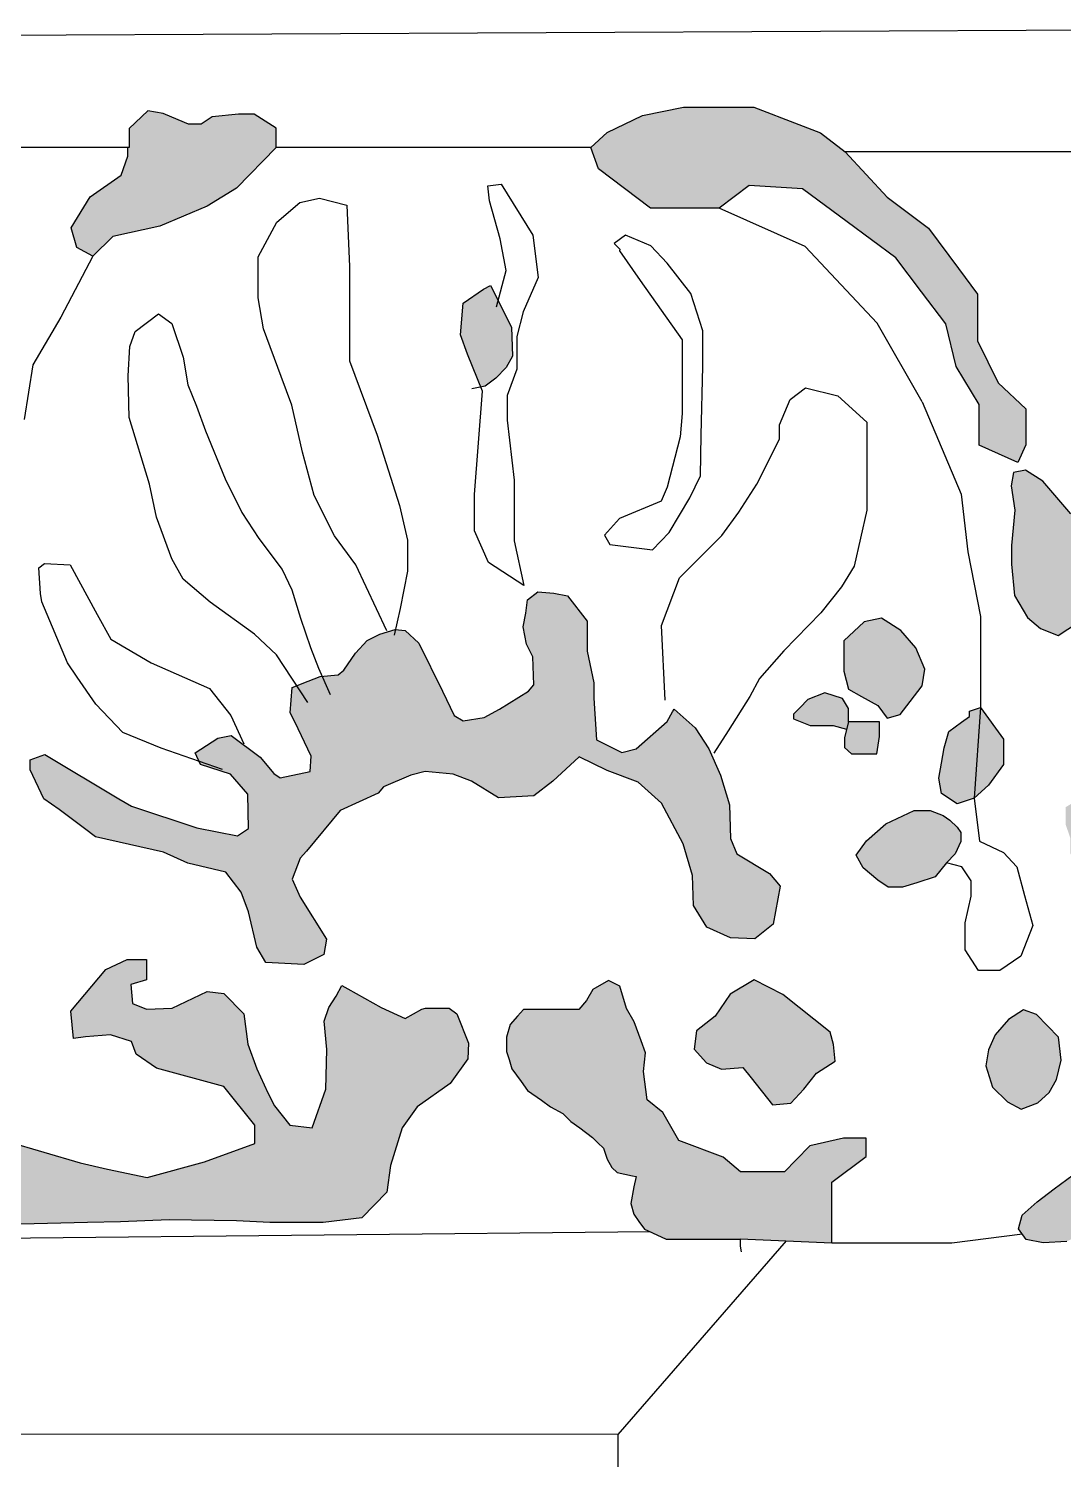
# Model space of a CAD drawing. Header units: millimetres. Extents: x 245 to 515, y 87 to 339.
# Drawn here: x 435.827 to 436.789, y 243.636 to 244.966 of the extents above; entities that cross this region are included whole.
import ezdxf

# ---------------------------------------------------------------- set-up
doc = ezdxf.new("R2010")
doc.units = ezdxf.units.MM
doc.layers.add('çziigi', color=10, linetype='Continuous')

msp = doc.modelspace()

# ---------------------------------------------------------------- hatches: boundary and pattern name
at = {"layer": 'çziigi'}
h = msp.add_hatch(color=256, dxfattribs=at)
h.dxf.hatch_style = 1
h.paths.add_polyline_path([(436.3499, 244.8552), (436.3649, 244.8692), (436.3978, 244.8849), (436.4359, 244.8927), (436.5013, 244.8927), (436.5432, 244.8764), (436.5633, 244.8687), (436.5861, 244.8512), (436.6253, 244.8089), (436.6636, 244.7801), (436.6916, 244.7426), (436.7092, 244.719), (436.7092, 244.6755), (436.7284, 244.6363), (436.7539, 244.6123), (436.7539, 244.5788), (436.7465, 244.5623), (436.7106, 244.5784), (436.7106, 244.6163), (436.6892, 244.6515), (436.6796, 244.6914), (436.6572, 244.721), (436.6332, 244.7527), (436.588, 244.786), (436.5464, 244.8166), (436.497, 244.82), (436.4691, 244.7988), (436.4053, 244.7988), (436.3571, 244.8354)])
h.paths.add_polyline_path([(436.5848, 244.3686), (436.5848, 244.3967), (436.6038, 244.4144), (436.6199, 244.4177), (436.638, 244.4063), (436.6518, 244.3902), (436.6603, 244.3703), (436.6577, 244.3548), (436.6466, 244.3402), (436.6374, 244.3282), (436.6252, 244.3247), (436.6164, 244.3365), (436.6014, 244.3448), (436.5892, 244.3516)])
h.paths.add_polyline_path([(436.5381, 244.3284), (436.5442, 244.3345), (436.5516, 244.342), (436.5673, 244.3483), (436.5837, 244.343), (436.5894, 244.3337), (436.5894, 244.3214), (436.5875, 244.3146), (436.575, 244.318), (436.5536, 244.318), (436.5381, 244.3241)])
h.paths.add_polyline_path([(436.5854, 244.3068), (436.5894, 244.3214), (436.6053, 244.3214), (436.6182, 244.3214), (436.6182, 244.3079), (436.6156, 244.2916), (436.5922, 244.2916), (436.5854, 244.2974)])
h.paths.add_polyline_path([(436.7119, 244.3347), (436.7332, 244.3052), (436.7332, 244.2818), (436.7194, 244.2624), (436.7059, 244.2504)])
h.paths.add_polyline_path([(436.6059, 244.2109), (436.6241, 244.2267), (436.6504, 244.239), (436.665, 244.239), (436.6773, 244.2343), (436.6835, 244.2301), (436.6902, 244.2236), (436.6937, 244.2186), (436.6937, 244.2103), (436.6884, 244.1987), (436.6802, 244.1904), (436.6699, 244.1773), (436.6527, 244.1719), (436.6393, 244.1676), (436.626, 244.1676), (436.6164, 244.1743), (436.6029, 244.1858), (436.5963, 244.1976)])
h.paths.add_polyline_path([(436.4459, 244.0172), (436.4481, 244.0343), (436.4654, 244.0477), (436.4793, 244.0684), (436.5015, 244.0816), (436.5282, 244.0681), (436.5722, 244.0331), (436.5752, 244.0214), (436.5768, 244.006), (436.5596, 243.9949), (436.5479, 243.9799), (436.5357, 243.9671), (436.5185, 243.9655), (436.4988, 243.9905), (436.4912, 244.0001), (436.4713, 243.9985), (436.4572, 244.0043)])
h.paths.add_polyline_path([(436.7168, 244.0017), (436.7194, 244.0166), (436.7257, 244.0306), (436.738, 244.0447), (436.7518, 244.0538), (436.7639, 244.0495), (436.7843, 244.0283), (436.7868, 244.0069), (436.7825, 243.9889), (436.7756, 243.977), (436.7652, 243.9673), (436.7497, 243.9613), (436.7369, 243.9682), (436.7231, 243.9818)])
h.paths.add_polyline_path([(436.6757, 244.2831), (436.6782, 244.2971), (436.6826, 244.3123), (436.6944, 244.321), (436.7018, 244.3264), (436.7018, 244.3314), (436.7119, 244.3347), (436.7059, 244.2504), (436.6903, 244.2451), (436.6756, 244.2548), (436.6732, 244.269)])
h = msp.add_hatch(color=256, dxfattribs=at)
h.dxf.hatch_style = 1
h.paths.add_polyline_path([(435.9135, 244.8295), (435.9196, 244.8471), (435.9196, 244.8552), (435.921, 244.8552), (435.921, 244.8728), (435.9383, 244.8891), (435.9526, 244.8869), (435.9663, 244.881), (435.9761, 244.8768), (435.9878, 244.8768), (435.9981, 244.8838), (436.0226, 244.8863), (436.0369, 244.8863), (436.0574, 244.8731), (436.0574, 244.8552), (436.0205, 244.8173), (435.9933, 244.8006), (435.9494, 244.7822), (435.9056, 244.7726), (435.8872, 244.7542), (435.8723, 244.7621), (435.867, 244.7805), (435.8846, 244.8094)])
h = msp.add_hatch(color=256, dxfattribs=at)
h.dxf.hatch_style = 1
h.paths.add_polyline_path([(436.2312, 244.7104), (436.25, 244.7235), (436.2566, 244.7268), (436.2762, 244.6883), (436.2771, 244.6613), (436.2713, 244.6507), (436.2615, 244.6409), (436.2517, 244.6335), (436.2475, 244.6327), (436.2353, 244.663), (436.2287, 244.681)])
h.paths.add_polyline_path([(436.0873, 244.3592), (436.0983, 244.3634), (436.1151, 244.3651), (436.1202, 244.3693), (436.1311, 244.3853), (436.1421, 244.397), (436.1538, 244.4029), (436.1682, 244.4071), (436.1774, 244.4063), (436.19, 244.3945), (436.2119, 244.3499), (436.2229, 244.3272), (436.2313, 244.3222), (436.2507, 244.3255), (436.265, 244.3331), (436.2919, 244.3499), (436.297, 244.3558), (436.2961, 244.3819), (436.2902, 244.3937), (436.2869, 244.4097), (436.2894, 244.4223), (436.291, 244.4349), (436.3005, 244.4423), (436.3155, 244.441), (436.3281, 244.4385), (436.3466, 244.4149), (436.3466, 244.3872), (436.3525, 244.3577), (436.3525, 244.3434), (436.355, 244.3047), (436.3786, 244.293), (436.3921, 244.2963), (436.4207, 244.3216), (436.4257, 244.3308), (436.4274, 244.3333), (436.4468, 244.3157), (436.4594, 244.2963), (436.4704, 244.2719), (436.4788, 244.2442), (436.4796, 244.2131), (436.4855, 244.1988), (436.5158, 244.1803), (436.5259, 244.1685), (436.5192, 244.1332), (436.5023, 244.1197), (436.4796, 244.1205), (436.4577, 244.1306), (436.4451, 244.1508), (436.4443, 244.1786), (436.4358, 244.208), (436.4156, 244.2459), (436.3938, 244.2652), (436.3651, 244.2762), (436.339, 244.2888), (436.3146, 244.2661), (436.297, 244.2526), (436.2641, 244.2509), (436.2389, 244.2661), (436.222, 244.2728), (436.1959, 244.2753), (436.1825, 244.2719), (436.1572, 244.261), (436.1522, 244.2551), (436.1168, 244.2391), (436.0857, 244.2013), (436.0798, 244.1946), (436.0722, 244.1752), (436.0798, 244.1584), (436.1042, 244.1195), (436.1017, 244.1052), (436.0831, 244.0959), (436.0478, 244.0976), (436.0394, 244.1119), (436.0318, 244.1447), (436.0251, 244.1632), (436.0107, 244.1817), (435.9754, 244.1901), (435.9527, 244.2002), (435.8895, 244.2145), (435.8794, 244.2221), (435.8559, 244.2398), (435.8416, 244.2498), (435.8289, 244.2768), (435.8289, 244.286), (435.8424, 244.2911), (435.9114, 244.2498), (435.9232, 244.2431), (435.9838, 244.2229), (436.0217, 244.2154), (436.0318, 244.2221), (436.031, 244.2541), (436.015, 244.2726), (435.9872, 244.2818), (435.9821, 244.2927), (436.0032, 244.3062), (436.0158, 244.3087), (436.0427, 244.2885), (436.0554, 244.2734), (436.0613, 244.2692), (436.089, 244.2751), (436.0899, 244.2894), (436.0747, 244.3213), (436.0705, 244.3298), (436.0722, 244.3533)])
h = msp.add_hatch(color=256, dxfattribs=at)
h.dxf.hatch_style = 1
h.paths.add_polyline_path([(437.0759, 244.6796), (437.0812, 244.6867), (437.0914, 244.6944), (437.1063, 244.7019), (437.1176, 244.7), (437.1325, 244.6922), (437.1465, 244.6831), (437.1478, 244.6764), (437.1429, 244.6727), (437.1402, 244.6658), (437.1196, 244.6583), (437.1065, 244.6535), (437.087, 244.6566), (437.0794, 244.6613), (437.0759, 244.6674), (437.0759, 244.6726)])
h.paths.add_polyline_path([(436.9908, 244.6384), (436.9908, 244.6491), (436.9908, 244.6623), (436.9957, 244.6779), (437.0022, 244.6826), (437.007, 244.6922), (437.0128, 244.6922), (437.0189, 244.6892), (437.0215, 244.6814), (437.0354, 244.6729), (437.0359, 244.6647), (437.0359, 244.6537), (437.0359, 244.6391), (437.0359, 244.6294), (437.0359, 244.6228), (437.033, 244.6171), (437.033, 244.6091), (437.0272, 244.6038), (437.0272, 244.5996), (437.0219, 244.5955), (437.0136, 244.5942), (437.0056, 244.5962), (436.9971, 244.6004), (436.9908, 244.6075), (436.9908, 244.6257)])
h.paths.add_polyline_path([(436.8722, 244.5168), (436.875, 244.5213), (436.875, 244.5261), (436.875, 244.5307), (436.875, 244.5357), (436.8764, 244.5405), (436.8778, 244.5453), (436.8807, 244.5551), (436.8807, 244.5623), (436.8807, 244.5715), (436.8807, 244.5817), (436.8807, 244.5997), (436.8807, 244.6137), (436.8839, 244.6228), (436.8891, 244.6269), (436.8976, 244.6336), (436.9042, 244.6419), (436.9106, 244.6498), (436.9168, 244.6542), (436.9287, 244.6518), (436.9339, 244.6429), (436.9384, 244.6354), (436.9463, 244.622), (436.9463, 244.6012), (436.9458, 244.5847), (436.9422, 244.5698), (436.9497, 244.565), (436.9611, 244.5481), (436.9662, 244.5375), (436.9683, 244.5274), (436.9741, 244.5176), (436.9822, 244.5039), (436.9822, 244.4979), (436.977, 244.4872), (436.9731, 244.4828), (436.9643, 244.4785), (436.9574, 244.473), (436.9485, 244.469), (436.9439, 244.4646), (436.9413, 244.456), (436.9413, 244.4488), (436.9413, 244.4407), (436.9394, 244.4322), (436.9374, 244.4229), (436.931, 244.4159), (436.9248, 244.4092), (436.9167, 244.4003), (436.9082, 244.3944), (436.8977, 244.3872), (436.8862, 244.3872), (436.8746, 244.3906), (436.867, 244.3987), (436.8622, 244.4073), (436.8622, 244.4186), (436.8622, 244.4301), (436.8667, 244.4425), (436.8634, 244.47), (436.8634, 244.4834), (436.8634, 244.4883), (436.8634, 244.4935), (436.8653, 244.4975), (436.867, 244.5013), (436.8692, 244.5063), (436.8722, 244.5129)])
h.paths.add_polyline_path([(436.7408, 244.4679), (436.7408, 244.4852), (436.7437, 244.5182), (436.7403, 244.5406), (436.7425, 244.5531), (436.7537, 244.5553), (436.7697, 244.545), (436.7957, 244.5146), (436.8022, 244.5009), (436.8022, 244.4783), (436.8051, 244.4618), (436.8051, 244.4263), (436.8019, 244.4134), (436.784, 244.4015), (436.7676, 244.408), (436.7556, 244.4184), (436.7434, 244.4388)])
h.paths.add_polyline_path([(436.8345, 244.3001), (436.8345, 244.3077), (436.8282, 244.3203), (436.8282, 244.3297), (436.8442, 244.3388), (436.8693, 244.3388), (436.8936, 244.3388), (436.9063, 244.3432), (436.916, 244.3466), (436.9262, 244.3556), (436.9389, 244.3603), (436.9537, 244.3658), (436.9634, 244.3658), (436.9678, 244.3658), (436.9678, 244.3529), (436.9678, 244.3441), (436.9626, 244.3363), (436.9588, 244.3308), (436.9518, 244.3292), (436.9179, 244.3124), (436.9002, 244.3124), (436.8887, 244.3008), (436.8986, 244.2817), (436.9043, 244.2708), (436.9104, 244.2487), (436.9104, 244.2332), (436.903, 244.2175), (436.8952, 244.201), (436.8831, 244.1952), (436.8696, 244.1886), (436.858, 244.1886), (436.8503, 244.1886), (436.8464, 244.1811), (436.8432, 244.1747), (436.8376, 244.1709), (436.8167, 244.1709), (436.8087, 244.1709), (436.8034, 244.1778), (436.799, 244.1896), (436.7954, 244.1994), (436.7954, 244.2134), (436.791, 244.226), (436.791, 244.242), (436.7987, 244.2467), (436.8145, 244.2467), (436.8282, 244.2467), (436.8393, 244.2467), (436.8453, 244.25), (436.8453, 244.2583), (436.8453, 244.2685), (436.8453, 244.2757), (436.8453, 244.2842), (436.8387, 244.2939)])
h.paths.add_polyline_path([(436.7981, 243.9003), (436.8154, 243.9131), (436.8364, 243.93), (436.8581, 243.9672), (436.887, 243.9999), (436.8975, 243.9937), (436.8975, 243.9742), (436.8987, 243.9491), (436.9182, 243.9271), (436.9182, 243.9055), (436.8914, 243.8716), (436.8629, 243.8618), (436.8391, 243.8583), (436.8148, 243.8501), (436.792, 243.8384), (436.7703, 243.8371), (436.7544, 243.8403), (436.7471, 243.8503), (436.7505, 243.863), (436.7647, 243.8754), (436.7805, 243.8872)])
h = msp.add_hatch(color=256, dxfattribs=at)
h.dxf.hatch_style = 1
h.paths.add_polyline_path([(436.1045, 244.0167), (436.102, 244.0432), (436.1063, 244.056), (436.1131, 244.0663), (436.1186, 244.0762), (436.1242, 244.0731), (436.155, 244.056), (436.1773, 244.0458), (436.1927, 244.0543), (436.1961, 244.0552), (436.2183, 244.0552), (436.2252, 244.0501), (436.2363, 244.0227), (436.2355, 244.0082), (436.2192, 243.9851), (436.1884, 243.9637), (436.1747, 243.944), (436.1636, 243.909), (436.1602, 243.8842), (436.1371, 243.8603), (436.1011, 243.856), (436.0515, 243.856), (436.0207, 243.8577), (435.9582, 243.8586), (435.9129, 243.8568), (435.8821, 243.856), (435.8077, 243.8543), (435.7829, 243.856), (435.7632, 243.8748), (435.7632, 243.9056), (435.7572, 243.9193), (435.7247, 243.95), (435.7127, 243.9629), (435.6913, 243.968), (435.6579, 243.9876), (435.6391, 244.0047), (435.6348, 244.0184), (435.6246, 244.0227), (435.6075, 244.0218), (435.563, 244.0458), (435.5476, 244.0731), (435.551, 244.115), (435.5732, 244.1364), (435.6075, 244.1279), (435.64, 244.1073), (435.6733, 244.0996), (435.7221, 244.1125), (435.7461, 244.1364), (435.7563, 244.1467), (435.7777, 244.1304), (435.7923, 244.086), (435.7803, 244.0637), (435.7615, 244.0441), (435.7478, 244.0227), (435.7589, 243.98), (435.782, 243.9492), (435.8077, 243.9312), (435.8753, 243.9116), (435.9009, 243.9056), (435.9377, 243.8979), (435.9908, 243.9124), (436.0378, 243.9295), (436.0378, 243.9466), (436.0087, 243.9825), (435.9463, 243.9996), (435.9274, 244.0124), (435.9232, 244.0244), (435.9035, 244.0304), (435.8804, 244.0287), (435.8693, 244.027), (435.8667, 244.0526), (435.8992, 244.0911), (435.9189, 244.1005), (435.9369, 244.1005), (435.9369, 244.0817), (435.9223, 244.0774), (435.924, 244.0595), (435.9369, 244.0543), (435.9608, 244.0552), (435.9933, 244.0706), (436.0087, 244.0689), (436.0275, 244.0501), (436.031, 244.0218), (436.0395, 243.9988), (436.0498, 243.9765), (436.0558, 243.9646), (436.0703, 243.9466), (436.0909, 243.944), (436.1037, 243.98)])
h = msp.add_hatch(color=256, dxfattribs=at)
h.dxf.hatch_style = 1
h.paths.add_polyline_path([(436.2739, 244.0077), (436.2716, 244.0151), (436.2716, 244.0282), (436.275, 244.0402), (436.2818, 244.0479), (436.2873, 244.0541), (436.2972, 244.0541), (436.309, 244.0541), (436.3261, 244.0541), (436.3386, 244.0541), (436.3458, 244.0624), (436.3518, 244.0726), (436.3663, 244.0809), (436.3769, 244.0756), (436.383, 244.0548), (436.39, 244.0425), (436.3965, 244.025), (436.4008, 244.0138), (436.3987, 243.9965), (436.4022, 243.9701), (436.4167, 243.9583), (436.4315, 243.9322), (436.4728, 243.9169), (436.489, 243.9031), (436.5056, 243.9031), (436.5299, 243.9031), (436.5407, 243.9143), (436.5533, 243.9273), (436.5847, 243.9345), (436.6058, 243.9345), (436.6058, 243.9174), (436.5738, 243.8936), (436.5738, 243.837), (436.4887, 243.8407), (436.4763, 243.8407), (436.46, 243.8407), (436.4465, 243.8407), (436.4368, 243.8407), (436.42, 243.8407), (436.4111, 243.8447), (436.3996, 243.8499), (436.3945, 243.8571), (436.3897, 243.8638), (436.3871, 243.8736), (436.3899, 243.8891), (436.392, 243.8987), (436.3887, 243.8995), (436.3744, 243.9026), (436.3695, 243.9072), (436.3651, 243.915), (436.3617, 243.925), (436.3564, 243.9301), (436.3513, 243.9352), (436.3395, 243.9439), (436.3314, 243.9499), (436.3238, 243.9573), (436.3124, 243.9637), (436.3039, 243.9696), (436.291, 243.9786), (436.285, 243.9871), (436.2766, 243.999)])

# ---------------------------------------------------------------- linework, layer by layer
for p, q in [((437.1629, 244.9657), (435.0826, 244.956)), ((436.3978, 244.8849), (436.4359, 244.8927)), ((436.4359, 244.8927), (436.5013, 244.8927)), ((436.5013, 244.8927), (436.5432, 244.8764)), ((435.9383, 244.8891), (435.921, 244.8728)), ((435.9526, 244.8869), (435.9383, 244.8891)), ((435.9663, 244.881), (435.9526, 244.8869)), ((435.9761, 244.8768), (435.9663, 244.881)), ((435.9878, 244.8768), (435.9761, 244.8768)), ((435.9981, 244.8838), (435.9878, 244.8768)), ((436.0226, 244.8863), (435.9981, 244.8838)), ((436.0369, 244.8863), (436.0226, 244.8863)), ((436.0574, 244.8731), (436.0369, 244.8863)), ((436.3649, 244.8692), (436.3978, 244.8849)), ((435.921, 244.8728), (435.921, 244.8552)), ((436.0574, 244.8552), (436.0574, 244.8731)), ((436.3499, 244.8552), (436.3649, 244.8692)), ((436.5432, 244.8764), (436.5633, 244.8687)), ((436.5633, 244.8687), (436.5861, 244.8512)), ((435.921, 244.8552), (435.6641, 244.8552)), ((435.9196, 244.8471), (435.9196, 244.8552)), ((436.0574, 244.8552), (436.0205, 244.8173)), ((436.286, 244.8552), (436.0574, 244.8552)), ((436.3499, 244.8552), (436.286, 244.8552)), ((436.3571, 244.8354), (436.3499, 244.8552)), ((436.9601, 244.8512), (436.5861, 244.8512)), ((436.5861, 244.8512), (436.6253, 244.8089)), ((435.9135, 244.8295), (435.9196, 244.8471)), ((435.8846, 244.8094), (435.9135, 244.8295)), ((436.4053, 244.7988), (436.3571, 244.8354)), ((436.0205, 244.8173), (435.9933, 244.8006)), ((436.2541, 244.8196), (436.2664, 244.8211)), ((436.2558, 244.8057), (436.2541, 244.8196)), ((436.2664, 244.8211), (436.2959, 244.7736)), ((436.497, 244.82), (436.4691, 244.7988)), ((436.5464, 244.8166), (436.497, 244.82)), ((436.588, 244.786), (436.5464, 244.8166)), ((435.867, 244.7805), (435.8846, 244.8094)), ((435.9933, 244.8006), (435.9494, 244.7822)), ((436.058, 244.7858), (436.0794, 244.8039)), ((436.0794, 244.8039), (436.0976, 244.8081)), ((436.0976, 244.8081), (436.1232, 244.8015)), ((436.1232, 244.8015), (436.1257, 244.7445)), ((436.2656, 244.7702), (436.2558, 244.8057)), ((436.4691, 244.7988), (436.4053, 244.7988)), ((436.5489, 244.7632), (436.4691, 244.7988)), ((436.6253, 244.8089), (436.6636, 244.7801)), ((436.0406, 244.7536), (436.058, 244.7858)), ((436.6332, 244.7527), (436.588, 244.786)), ((435.8723, 244.7621), (435.867, 244.7805)), ((435.9056, 244.7726), (435.8872, 244.7542)), ((435.9494, 244.7822), (435.9056, 244.7726)), ((436.2959, 244.7736), (436.3008, 244.7343)), ((436.3821, 244.7736), (436.3714, 244.7661)), ((436.4055, 244.7639), (436.3821, 244.7736)), ((436.6636, 244.7801), (436.6916, 244.7426)), ((435.8872, 244.7542), (435.8723, 244.7621)), ((436.2713, 244.7407), (436.2656, 244.7702)), ((436.3714, 244.7661), (436.3767, 244.7608)), ((436.3767, 244.7608), (436.3764, 244.7591)), ((436.3764, 244.7591), (436.3958, 244.7316)), ((436.4209, 244.7478), (436.4055, 244.7639)), ((436.6159, 244.6919), (436.5489, 244.7632)), ((435.8872, 244.7542), (435.8573, 244.6976)), ((436.0406, 244.7156), (436.0406, 244.7536)), ((436.1257, 244.7445), (436.1257, 244.6975)), ((436.4427, 244.7195), (436.4209, 244.7478)), ((436.6572, 244.721), (436.6332, 244.7527)), ((436.2623, 244.7072), (436.2713, 244.7407)), ((436.3008, 244.7343), (436.2869, 244.7024)), ((436.3958, 244.7316), (436.3958, 244.7316)), ((436.3958, 244.7316), (436.4347, 244.6765)), ((436.6916, 244.7426), (436.7092, 244.719)), ((436.2312, 244.7104), (436.25, 244.7235)), ((436.25, 244.7235), (436.2566, 244.7268)), ((436.2566, 244.7268), (436.2762, 244.6883)), ((436.454, 244.6848), (436.4427, 244.7195)), ((436.6796, 244.6914), (436.6572, 244.721)), ((436.7092, 244.719), (436.7092, 244.6755)), ((436.0456, 244.6867), (436.0406, 244.7156)), ((436.2287, 244.681), (436.2312, 244.7104)), ((435.8573, 244.6976), (435.8313, 244.6532)), ((435.9266, 244.6842), (435.9481, 244.7007)), ((435.9481, 244.7007), (435.9604, 244.6916)), ((435.9604, 244.6916), (435.9712, 244.6603)), ((436.1257, 244.6975), (436.1257, 244.657)), ((436.2869, 244.7024), (436.2811, 244.6795)), ((436.6576, 244.6189), (436.6159, 244.6919)), ((436.6892, 244.6515), (436.6796, 244.6914)), ((435.9216, 244.6702), (435.9266, 244.6842)), ((436.0621, 244.6422), (436.0456, 244.6867)), ((436.2353, 244.663), (436.2287, 244.681)), ((436.2762, 244.6883), (436.2771, 244.6613)), ((436.2811, 244.6795), (436.2811, 244.6492)), ((436.454, 244.6517), (436.454, 244.6848)), ((435.92, 244.6429), (435.9216, 244.6702)), ((436.4347, 244.6765), (436.4347, 244.6492)), ((436.7092, 244.6755), (436.7284, 244.6363)), ((435.8313, 244.6532), (435.8234, 244.6023)), ((435.9712, 244.6603), (435.9753, 244.6347)), ((436.1257, 244.657), (436.1513, 244.5877)), ((436.2492, 244.6286), (436.2353, 244.663)), ((436.2713, 244.6507), (436.2615, 244.6409)), ((436.2771, 244.6613), (436.2713, 244.6507)), ((436.4524, 244.5879), (436.454, 244.6517)), ((436.7106, 244.6163), (436.6892, 244.6515)), ((435.9208, 244.6042), (435.92, 244.6429)), ((436.072, 244.6158), (436.0621, 244.6422)), ((436.2615, 244.6409), (436.2517, 244.6335)), ((436.2811, 244.6492), (436.2721, 244.6246)), ((436.4347, 244.6492), (436.4347, 244.608)), ((435.9753, 244.6347), (435.9836, 244.6149)), ((436.2517, 244.6335), (436.2394, 244.631)), ((436.2418, 244.5326), (436.2492, 244.6286)), ((436.2721, 244.6246), (436.2721, 244.6017)), ((436.5351, 244.6209), (436.5494, 244.6318)), ((436.5494, 244.6318), (436.5795, 244.6243)), ((436.5795, 244.6243), (436.6063, 244.6)), ((436.7284, 244.6363), (436.7539, 244.6123)), ((435.9836, 244.6149), (435.9918, 244.5918)), ((436.0819, 244.572), (436.072, 244.6158)), ((436.5251, 244.5975), (436.5351, 244.6209)), ((436.6576, 244.6189), (436.6939, 244.5329)), ((436.7106, 244.5784), (436.7106, 244.6163)), ((436.7539, 244.6123), (436.7539, 244.5788)), ((435.9398, 244.5423), (435.9208, 244.6042)), ((436.2721, 244.6017), (436.2787, 244.5461)), ((436.4347, 244.608), (436.433, 244.5862)), ((436.5251, 244.5841), (436.5251, 244.5975)), ((436.6063, 244.6), (436.6063, 244.5791)), ((435.9918, 244.5918), (436.01, 244.5472)), ((436.1513, 244.5877), (436.172, 244.5225)), ((436.433, 244.5862), (436.4209, 244.5394)), ((436.4516, 244.5499), (436.4524, 244.5879)), ((436.0927, 244.5316), (436.0819, 244.572)), ((436.5042, 244.5423), (436.5251, 244.5841)), ((436.6063, 244.5791), (436.6063, 244.5565)), ((436.7465, 244.5623), (436.7106, 244.5784)), ((436.7539, 244.5788), (436.7465, 244.5623)), ((436.01, 244.5472), (436.0257, 244.5158)), ((436.2787, 244.5461), (436.2787, 244.5068)), ((436.4419, 244.5297), (436.4516, 244.5499)), ((436.6063, 244.5565), (436.6063, 244.518)), ((436.7425, 244.5531), (436.7403, 244.5406)), ((436.7537, 244.5553), (436.7425, 244.5531)), ((436.7697, 244.545), (436.7537, 244.5553)), ((436.7957, 244.5146), (436.7697, 244.545)), ((435.9464, 244.5117), (435.9398, 244.5423)), ((436.1117, 244.4944), (436.0927, 244.5316)), ((436.2418, 244.499), (436.2418, 244.5326)), ((436.4209, 244.5394), (436.4152, 244.5265)), ((436.4874, 244.5164), (436.5042, 244.5423)), ((436.6939, 244.5329), (436.7, 244.4795)), ((436.7403, 244.5406), (436.7437, 244.5182)), ((436.172, 244.5225), (436.1794, 244.4903)), ((436.4152, 244.5265), (436.3764, 244.5103)), ((436.4225, 244.4974), (436.4419, 244.5297)), ((436.6063, 244.518), (436.5946, 244.4662)), ((436.7437, 244.5182), (436.7408, 244.4852)), ((435.9604, 244.4729), (435.9464, 244.5117)), ((436.0257, 244.5158), (436.0414, 244.4919)), ((436.2787, 244.5068), (436.2787, 244.4896)), ((436.3764, 244.5103), (436.3627, 244.495)), ((436.4715, 244.4946), (436.4874, 244.5164)), ((436.0414, 244.4919), (436.0629, 244.463)), ((436.1315, 244.4672), (436.1117, 244.4944)), ((436.2549, 244.4695), (436.2418, 244.499)), ((436.3627, 244.495), (436.3675, 244.4861)), ((436.4071, 244.4813), (436.4225, 244.4974)), ((436.4322, 244.4553), (436.4715, 244.4946)), ((436.1794, 244.4903), (436.1794, 244.4614)), ((436.2787, 244.4896), (436.2877, 244.4482)), ((436.3675, 244.4861), (436.4071, 244.4813)), ((436.7, 244.4795), (436.7119, 244.4193)), ((436.7408, 244.4852), (436.7408, 244.4679)), ((435.837, 244.4646), (435.8423, 244.4686)), ((435.8384, 244.4408), (435.837, 244.4646)), ((435.8423, 244.4686), (435.8661, 244.4672)), ((435.8661, 244.4672), (435.8912, 244.421)), ((435.9712, 244.4539), (435.9604, 244.4729)), ((436.1604, 244.4061), (436.1315, 244.4672)), ((436.2877, 244.4482), (436.2549, 244.4695)), ((436.5946, 244.4662), (436.5829, 244.4469)), ((436.7408, 244.4679), (436.7434, 244.4388)), ((435.996, 244.4325), (435.9712, 244.4539)), ((436.0629, 244.463), (436.072, 244.444)), ((436.1794, 244.4614), (436.1728, 244.4268)), ((436.4154, 244.4109), (436.4322, 244.4553)), ((435.8397, 244.4329), (435.8384, 244.4408)), ((436.072, 244.444), (436.0802, 244.4176)), ((436.291, 244.4349), (436.3005, 244.4423)), ((436.3005, 244.4423), (436.3155, 244.441)), ((436.3155, 244.441), (436.3281, 244.4385)), ((436.3281, 244.4385), (436.3466, 244.4149)), ((436.5829, 244.4469), (436.5636, 244.4227)), ((436.7434, 244.4388), (436.7556, 244.4184)), ((435.8635, 244.3762), (435.8397, 244.4329)), ((436.0373, 244.4028), (435.996, 244.4325)), ((436.1728, 244.4268), (436.167, 244.402)), ((436.2894, 244.4223), (436.291, 244.4349)), ((435.8912, 244.421), (435.9037, 244.3981)), ((436.0802, 244.4176), (436.0893, 244.3904)), ((436.2869, 244.4097), (436.2894, 244.4223)), ((436.3466, 244.4149), (436.3466, 244.3872)), ((436.5636, 244.4227), (436.5293, 244.3875)), ((436.6038, 244.4144), (436.5848, 244.3967)), ((436.6199, 244.4177), (436.6038, 244.4144)), ((436.638, 244.4063), (436.6199, 244.4177)), ((436.7119, 244.4193), (436.7119, 244.3674)), ((436.7556, 244.4184), (436.7676, 244.408)), ((436.784, 244.4015), (436.8019, 244.4134)), ((435.9037, 244.3981), (435.9414, 244.3762)), ((436.0579, 244.3838), (436.0373, 244.4028)), ((436.1421, 244.397), (436.1538, 244.4029)), ((436.1538, 244.4029), (436.1682, 244.4071)), ((436.1682, 244.4071), (436.1774, 244.4063)), ((436.1774, 244.4063), (436.19, 244.3945)), ((436.2902, 244.3937), (436.2869, 244.4097)), ((436.4188, 244.3415), (436.4154, 244.4109)), ((436.6518, 244.3902), (436.638, 244.4063)), ((436.7676, 244.408), (436.784, 244.4015)), ((436.0893, 244.3904), (436.0967, 244.3714)), ((436.1202, 244.3693), (436.1311, 244.3853)), ((436.1311, 244.3853), (436.1421, 244.397)), ((436.19, 244.3945), (436.2119, 244.3499)), ((436.2961, 244.3819), (436.2902, 244.3937)), ((436.3466, 244.3872), (436.3525, 244.3577)), ((436.5293, 244.3875), (436.5067, 244.3616)), ((436.5848, 244.3967), (436.5848, 244.3686)), ((436.6603, 244.3703), (436.6518, 244.3902)), ((435.8727, 244.363), (435.8635, 244.3762)), ((435.9414, 244.3762), (435.9956, 244.3524)), ((436.0868, 244.3392), (436.0579, 244.3838)), ((436.297, 244.3558), (436.2961, 244.3819)), ((435.8899, 244.3379), (435.8727, 244.363)), ((436.0722, 244.3533), (436.0873, 244.3592)), ((436.0873, 244.3592), (436.0983, 244.3634)), ((436.0967, 244.3714), (436.1075, 244.3467)), ((436.0983, 244.3634), (436.1151, 244.3651)), ((436.1151, 244.3651), (436.1202, 244.3693)), ((436.5067, 244.3616), (436.4975, 244.3449)), ((436.5848, 244.3686), (436.5892, 244.3516)), ((436.6577, 244.3548), (436.6603, 244.3703)), ((436.7119, 244.3674), (436.7119, 244.3347)), ((435.9956, 244.3524), (436.0154, 244.3273)), ((436.0705, 244.3298), (436.0722, 244.3533)), ((436.2119, 244.3499), (436.2229, 244.3272)), ((436.265, 244.3331), (436.2919, 244.3499)), ((436.2919, 244.3499), (436.297, 244.3558)), ((436.3525, 244.3577), (436.3525, 244.3434)), ((436.4975, 244.3449), (436.4774, 244.3131)), ((436.5673, 244.3483), (436.5516, 244.342)), ((436.5837, 244.343), (436.5673, 244.3483)), ((436.5892, 244.3516), (436.6014, 244.3448)), ((436.6466, 244.3402), (436.6577, 244.3548)), ((435.915, 244.3115), (435.8899, 244.3379)), ((436.2507, 244.3255), (436.265, 244.3331)), ((436.3525, 244.3434), (436.355, 244.3047)), ((436.4257, 244.3308), (436.4274, 244.3333)), ((436.4274, 244.3333), (436.4468, 244.3157)), ((436.5442, 244.3345), (436.5381, 244.3284)), ((436.5516, 244.342), (436.5442, 244.3345)), ((436.5894, 244.3337), (436.5837, 244.343)), ((436.5894, 244.3214), (436.5894, 244.3337)), ((436.6014, 244.3448), (436.6164, 244.3365)), ((436.6164, 244.3365), (436.6252, 244.3247)), ((436.6374, 244.3282), (436.6466, 244.3402)), ((436.7018, 244.3314), (436.7119, 244.3347)), ((436.7119, 244.3347), (436.7059, 244.2504)), ((436.7119, 244.3347), (436.7332, 244.3052)), ((436.0154, 244.3273), (436.0273, 244.3009)), ((436.0747, 244.3213), (436.0705, 244.3298)), ((436.0899, 244.2894), (436.0747, 244.3213)), ((436.2229, 244.3272), (436.2313, 244.3222)), ((436.2313, 244.3222), (436.2507, 244.3255)), ((436.3921, 244.2963), (436.4207, 244.3216)), ((436.4207, 244.3216), (436.4257, 244.3308)), ((436.5381, 244.3284), (436.5381, 244.3241)), ((436.5381, 244.3241), (436.5536, 244.318)), ((436.5894, 244.3214), (436.5854, 244.3068)), ((436.6053, 244.3214), (436.5894, 244.3214)), ((436.6182, 244.3214), (436.6053, 244.3214)), ((436.6182, 244.3079), (436.6182, 244.3214)), ((436.6252, 244.3247), (436.6374, 244.3282)), ((436.6826, 244.3123), (436.6944, 244.321)), ((436.6944, 244.321), (436.7018, 244.3264)), ((436.7018, 244.3264), (436.7018, 244.3314)), ((435.9507, 244.297), (435.915, 244.3115)), ((435.9821, 244.2927), (436.0032, 244.3062)), ((436.0032, 244.3062), (436.0158, 244.3087)), ((436.0158, 244.3087), (436.0427, 244.2885)), ((436.4468, 244.3157), (436.4594, 244.2963)), ((436.4774, 244.3131), (436.464, 244.2922)), ((436.5536, 244.318), (436.575, 244.318)), ((436.575, 244.318), (436.5875, 244.3146)), ((436.5854, 244.3068), (436.5854, 244.2974)), ((436.6156, 244.2916), (436.6182, 244.3079)), ((436.6782, 244.2971), (436.6826, 244.3123)), ((436.7332, 244.3052), (436.7332, 244.2818)), ((436.0075, 244.2772), (435.9507, 244.297)), ((435.9872, 244.2818), (435.9821, 244.2927)), ((436.355, 244.3047), (436.3786, 244.293)), ((436.3786, 244.293), (436.3921, 244.2963)), ((436.4594, 244.2963), (436.4704, 244.2719)), ((436.5854, 244.2974), (436.5922, 244.2916)), ((436.6757, 244.2831), (436.6782, 244.2971)), ((435.8289, 244.286), (435.8424, 244.2911)), ((435.8289, 244.2768), (435.8289, 244.286)), ((435.8424, 244.2911), (435.9114, 244.2498)), ((436.015, 244.2726), (435.9872, 244.2818)), ((436.0427, 244.2885), (436.0554, 244.2734)), ((436.089, 244.2751), (436.0899, 244.2894)), ((436.339, 244.2888), (436.3146, 244.2661)), ((436.3651, 244.2762), (436.339, 244.2888)), ((436.5922, 244.2916), (436.6156, 244.2916)), ((436.6732, 244.269), (436.6757, 244.2831)), ((436.7332, 244.2818), (436.7194, 244.2624)), ((435.8416, 244.2498), (435.8289, 244.2768)), ((436.031, 244.2541), (436.015, 244.2726)), ((436.0554, 244.2734), (436.0613, 244.2692)), ((436.0613, 244.2692), (436.089, 244.2751)), ((436.1825, 244.2719), (436.1572, 244.261)), ((436.1959, 244.2753), (436.1825, 244.2719)), ((436.222, 244.2728), (436.1959, 244.2753)), ((436.2389, 244.2661), (436.222, 244.2728)), ((436.2641, 244.2509), (436.2389, 244.2661)), ((436.3146, 244.2661), (436.297, 244.2526)), ((436.3938, 244.2652), (436.3651, 244.2762)), ((436.4156, 244.2459), (436.3938, 244.2652)), ((436.4704, 244.2719), (436.4788, 244.2442)), ((436.6756, 244.2548), (436.6732, 244.269)), ((436.0318, 244.2221), (436.031, 244.2541)), ((436.1522, 244.2551), (436.1168, 244.2391)), ((436.1572, 244.261), (436.1522, 244.2551)), ((436.297, 244.2526), (436.2641, 244.2509)), ((436.6903, 244.2451), (436.6756, 244.2548)), ((436.7194, 244.2624), (436.7059, 244.2504)), ((435.8559, 244.2398), (435.8416, 244.2498)), ((435.8794, 244.2221), (435.8559, 244.2398)), ((435.9114, 244.2498), (435.9232, 244.2431)), ((435.9232, 244.2431), (435.9838, 244.2229)), ((436.1168, 244.2391), (436.0857, 244.2013)), ((436.4358, 244.208), (436.4156, 244.2459)), ((436.4788, 244.2442), (436.4796, 244.2131)), ((436.6241, 244.2267), (436.6504, 244.239)), ((436.6504, 244.239), (436.665, 244.239)), ((436.665, 244.239), (436.6773, 244.2343)), ((436.7059, 244.2504), (436.6903, 244.2451)), ((436.7059, 244.2504), (436.711, 244.2106)), ((436.6059, 244.2109), (436.6241, 244.2267)), ((436.6773, 244.2343), (436.6835, 244.2301)), ((436.6835, 244.2301), (436.6902, 244.2236)), ((435.8895, 244.2145), (435.8794, 244.2221)), ((435.9527, 244.2002), (435.8895, 244.2145)), ((435.9838, 244.2229), (436.0217, 244.2154)), ((436.0217, 244.2154), (436.0318, 244.2221)), ((436.4796, 244.2131), (436.4855, 244.1988)), ((436.6902, 244.2236), (436.6937, 244.2186)), ((436.6937, 244.2186), (436.6937, 244.2103)), ((435.9754, 244.1901), (435.9527, 244.2002)), ((436.0857, 244.2013), (436.0798, 244.1946)), ((436.4443, 244.1786), (436.4358, 244.208)), ((436.4855, 244.1988), (436.5158, 244.1803)), ((436.5963, 244.1976), (436.6059, 244.2109)), ((436.6884, 244.1987), (436.6802, 244.1904)), ((436.6937, 244.2103), (436.6884, 244.1987)), ((436.711, 244.2106), (436.7333, 244.2)), ((436.7333, 244.2), (436.7457, 244.1866)), ((436.0107, 244.1817), (435.9754, 244.1901)), ((436.0798, 244.1946), (436.0722, 244.1752)), ((436.6029, 244.1858), (436.5963, 244.1976)), ((436.6164, 244.1743), (436.6029, 244.1858)), ((436.6802, 244.1904), (436.6699, 244.1773)), ((436.6946, 244.1866), (436.6802, 244.1904)), ((436.7031, 244.1736), (436.6946, 244.1866)), ((436.7457, 244.1866), (436.7529, 244.1599)), ((436.0251, 244.1632), (436.0107, 244.1817)), ((436.0722, 244.1752), (436.0798, 244.1584)), ((436.4451, 244.1508), (436.4443, 244.1786)), ((436.5158, 244.1803), (436.5259, 244.1685)), ((436.626, 244.1676), (436.6164, 244.1743)), ((436.6699, 244.1773), (436.6527, 244.1719)), ((436.7031, 244.1592), (436.7031, 244.1736)), ((436.0318, 244.1447), (436.0251, 244.1632)), ((436.5259, 244.1685), (436.5192, 244.1332)), ((436.6393, 244.1676), (436.626, 244.1676)), ((436.6527, 244.1719), (436.6393, 244.1676)), ((436.6976, 244.1345), (436.7031, 244.1592)), ((436.7529, 244.1599), (436.7604, 244.132)), ((436.0798, 244.1584), (436.1042, 244.1195)), ((436.4577, 244.1306), (436.4451, 244.1508)), ((436.0394, 244.1119), (436.0318, 244.1447)), ((436.5192, 244.1332), (436.5023, 244.1197)), ((436.6976, 244.1095), (436.6976, 244.1345)), ((436.1042, 244.1195), (436.1017, 244.1052)), ((436.4796, 244.1205), (436.4577, 244.1306)), ((436.5023, 244.1197), (436.4796, 244.1205)), ((436.7604, 244.132), (436.7494, 244.1036)), ((436.0478, 244.0976), (436.0394, 244.1119)), ((436.71, 244.0903), (436.6976, 244.1095)), ((435.8992, 244.0911), (435.9189, 244.1005)), ((435.9189, 244.1005), (435.9369, 244.1005)), ((435.9369, 244.1005), (435.9369, 244.0817)), ((436.0831, 244.0959), (436.0478, 244.0976)), ((436.1017, 244.1052), (436.0831, 244.0959)), ((436.7494, 244.1036), (436.7299, 244.0903)), ((435.8667, 244.0526), (435.8992, 244.0911)), ((435.9369, 244.0817), (435.9223, 244.0774)), ((436.3663, 244.0809), (436.3518, 244.0726)), ((436.3769, 244.0756), (436.3663, 244.0809)), ((436.5015, 244.0816), (436.4793, 244.0684)), ((436.5282, 244.0681), (436.5015, 244.0816)), ((436.7299, 244.0903), (436.71, 244.0903)), ((435.9223, 244.0774), (435.924, 244.0595)), ((435.9608, 244.0552), (435.9933, 244.0706)), ((435.9933, 244.0706), (436.0087, 244.0689)), ((436.0087, 244.0689), (436.0275, 244.0501)), ((436.1063, 244.056), (436.1131, 244.0663)), ((436.1131, 244.0663), (436.1186, 244.0762)), ((436.1186, 244.0762), (436.1242, 244.0731)), ((436.1242, 244.0731), (436.155, 244.056)), ((436.3518, 244.0726), (436.3458, 244.0624)), ((436.383, 244.0548), (436.3769, 244.0756)), ((436.4793, 244.0684), (436.4654, 244.0477)), ((436.5722, 244.0331), (436.5282, 244.0681)), ((435.8693, 244.027), (435.8667, 244.0526)), ((435.924, 244.0595), (435.9369, 244.0543)), ((435.9369, 244.0543), (435.9608, 244.0552)), ((436.102, 244.0432), (436.1063, 244.056)), ((436.155, 244.056), (436.1773, 244.0458)), ((436.1773, 244.0458), (436.1927, 244.0543)), ((436.1927, 244.0543), (436.1961, 244.0552)), ((436.1961, 244.0552), (436.2183, 244.0552)), ((436.2183, 244.0552), (436.2252, 244.0501)), ((436.2873, 244.0541), (436.2818, 244.0479)), ((436.2972, 244.0541), (436.2873, 244.0541)), ((436.309, 244.0541), (436.2972, 244.0541)), ((436.3261, 244.0541), (436.309, 244.0541)), ((436.3386, 244.0541), (436.3261, 244.0541)), ((436.3458, 244.0624), (436.3386, 244.0541)), ((436.39, 244.0425), (436.383, 244.0548)), ((436.7518, 244.0538), (436.738, 244.0447)), ((436.7639, 244.0495), (436.7518, 244.0538)), ((436.0275, 244.0501), (436.031, 244.0218)), ((436.1045, 244.0167), (436.102, 244.0432)), ((436.2252, 244.0501), (436.2363, 244.0227)), ((436.275, 244.0402), (436.2716, 244.0282)), ((436.2818, 244.0479), (436.275, 244.0402)), ((436.3965, 244.025), (436.39, 244.0425)), ((436.4654, 244.0477), (436.4481, 244.0343)), ((436.738, 244.0447), (436.7257, 244.0306)), ((436.7843, 244.0283), (436.7639, 244.0495)), ((435.8804, 244.0287), (435.8693, 244.027)), ((435.9035, 244.0304), (435.8804, 244.0287)), ((435.9232, 244.0244), (435.9035, 244.0304)), ((436.2716, 244.0282), (436.2716, 244.0151)), ((436.4481, 244.0343), (436.4459, 244.0172)), ((436.5752, 244.0214), (436.5722, 244.0331)), ((436.7257, 244.0306), (436.7194, 244.0166)), ((436.7868, 244.0069), (436.7843, 244.0283)), ((435.9274, 244.0124), (435.9232, 244.0244)), ((435.9463, 243.9996), (435.9274, 244.0124)), ((436.031, 244.0218), (436.0395, 243.9988)), ((436.1037, 243.98), (436.1045, 244.0167)), ((436.2363, 244.0227), (436.2355, 244.0082)), ((436.2716, 244.0151), (436.2739, 244.0077)), ((436.4008, 244.0138), (436.3965, 244.025)), ((436.3987, 243.9965), (436.4008, 244.0138)), ((436.4459, 244.0172), (436.4572, 244.0043)), ((436.5768, 244.006), (436.5752, 244.0214)), ((436.7194, 244.0166), (436.7168, 244.0017)), ((436.0087, 243.9825), (435.9463, 243.9996)), ((436.2355, 244.0082), (436.2192, 243.9851)), ((436.2739, 244.0077), (436.2766, 243.999)), ((436.4572, 244.0043), (436.4713, 243.9985)), ((436.4713, 243.9985), (436.4912, 244.0001)), ((436.4912, 244.0001), (436.4988, 243.9905)), ((436.5596, 243.9949), (436.5768, 244.006)), ((436.7168, 244.0017), (436.7231, 243.9818)), ((436.7825, 243.9889), (436.7868, 244.0069)), ((436.0395, 243.9988), (436.0498, 243.9765)), ((436.2766, 243.999), (436.285, 243.9871)), ((436.285, 243.9871), (436.291, 243.9786)), ((436.4022, 243.9701), (436.3987, 243.9965)), ((436.4988, 243.9905), (436.5185, 243.9655)), ((436.5479, 243.9799), (436.5596, 243.9949)), ((436.7756, 243.977), (436.7825, 243.9889)), ((436.0378, 243.9466), (436.0087, 243.9825)), ((436.0498, 243.9765), (436.0558, 243.9646)), ((436.0909, 243.944), (436.1037, 243.98)), ((436.2192, 243.9851), (436.1884, 243.9637)), ((436.291, 243.9786), (436.3039, 243.9696)), ((436.5357, 243.9671), (436.5479, 243.9799)), ((436.7231, 243.9818), (436.7369, 243.9682)), ((436.7652, 243.9673), (436.7756, 243.977)), ((436.0558, 243.9646), (436.0703, 243.9466)), ((436.1884, 243.9637), (436.1747, 243.944)), ((436.3039, 243.9696), (436.3124, 243.9637)), ((436.3124, 243.9637), (436.3238, 243.9573)), ((436.4167, 243.9583), (436.4022, 243.9701)), ((436.5185, 243.9655), (436.5357, 243.9671)), ((436.7369, 243.9682), (436.7497, 243.9613)), ((436.7497, 243.9613), (436.7652, 243.9673)), ((436.0378, 243.9295), (436.0378, 243.9466)), ((436.0703, 243.9466), (436.0909, 243.944)), ((436.3238, 243.9573), (436.3314, 243.9499)), ((436.3314, 243.9499), (436.3395, 243.9439)), ((436.4315, 243.9322), (436.4167, 243.9583)), ((436.1747, 243.944), (436.1636, 243.909)), ((436.3395, 243.9439), (436.3513, 243.9352)), ((436.3513, 243.9352), (436.3564, 243.9301)), ((436.5847, 243.9345), (436.5533, 243.9273)), ((436.6058, 243.9345), (436.5847, 243.9345)), ((436.6058, 243.9174), (436.6058, 243.9345)), ((435.8077, 243.9312), (435.8753, 243.9116)), ((435.9908, 243.9124), (436.0378, 243.9295)), ((436.3564, 243.9301), (436.3617, 243.925)), ((436.3617, 243.925), (436.3651, 243.915)), ((436.4728, 243.9169), (436.4315, 243.9322)), ((436.5533, 243.9273), (436.5407, 243.9143)), ((435.8753, 243.9116), (435.9009, 243.9056)), ((435.9377, 243.8979), (435.9908, 243.9124)), ((436.1636, 243.909), (436.1602, 243.8842)), ((436.3651, 243.915), (436.3695, 243.9072)), ((436.3695, 243.9072), (436.3744, 243.9026)), ((436.489, 243.9031), (436.4728, 243.9169)), ((436.5407, 243.9143), (436.5299, 243.9031)), ((436.5738, 243.8936), (436.6058, 243.9174)), ((435.9009, 243.9056), (435.9377, 243.8979)), ((436.3744, 243.9026), (436.3887, 243.8995)), ((436.3887, 243.8995), (436.392, 243.8987)), ((436.392, 243.8987), (436.3899, 243.8891)), ((436.5056, 243.9031), (436.489, 243.9031)), ((436.5299, 243.9031), (436.5056, 243.9031)), ((436.5738, 243.837), (436.5738, 243.8936)), ((436.7805, 243.8872), (436.7981, 243.9003)), ((436.1602, 243.8842), (436.1371, 243.8603)), ((436.3899, 243.8891), (436.3871, 243.8736)), ((436.7647, 243.8754), (436.7805, 243.8872)), ((436.3871, 243.8736), (436.3897, 243.8638)), ((436.7505, 243.863), (436.7647, 243.8754)), ((435.8821, 243.856), (435.8077, 243.8543)), ((435.9129, 243.8568), (435.8821, 243.856)), ((435.9582, 243.8586), (435.9129, 243.8568)), ((436.0207, 243.8577), (435.9582, 243.8586)), ((436.0515, 243.856), (436.0207, 243.8577)), ((436.1011, 243.856), (436.0515, 243.856)), ((436.1371, 243.8603), (436.1011, 243.856)), ((436.3897, 243.8638), (436.3945, 243.8571)), ((436.3945, 243.8571), (436.3996, 243.8499)), ((436.7471, 243.8503), (436.7505, 243.863)), ((436.4054, 243.8473), (427.6324, 243.7579)), ((436.3996, 243.8499), (436.4111, 243.8447)), ((436.4111, 243.8447), (436.42, 243.8407)), ((436.42, 243.8407), (436.4368, 243.8407)), ((436.4368, 243.8407), (436.4465, 243.8407)), ((436.4465, 243.8407), (436.46, 243.8407)), ((436.46, 243.8407), (436.4763, 243.8407)), ((436.4763, 243.8407), (436.4887, 243.8407)), ((436.4887, 243.8407), (436.4887, 243.8342)), ((436.5738, 243.837), (436.4887, 243.8407)), ((436.7508, 243.8453), (436.6853, 243.837)), ((436.7544, 243.8403), (436.7471, 243.8503)), ((436.7703, 243.8371), (436.7544, 243.8403)), ((436.5313, 243.8389), (436.375, 243.6589)), ((436.4887, 243.8342), (436.4895, 243.8289)), ((436.615, 243.837), (436.5738, 243.837)), ((436.6853, 243.837), (436.615, 243.837)), ((436.792, 243.8384), (436.7703, 243.8371)), ((436.375, 243.6589), (301.7327, 243.7696)), ((436.375, 243.6589), (436.375, 242.8831))]:
    msp.add_line(p, q, dxfattribs=at)

doc.saveas('drawing.dxf')
